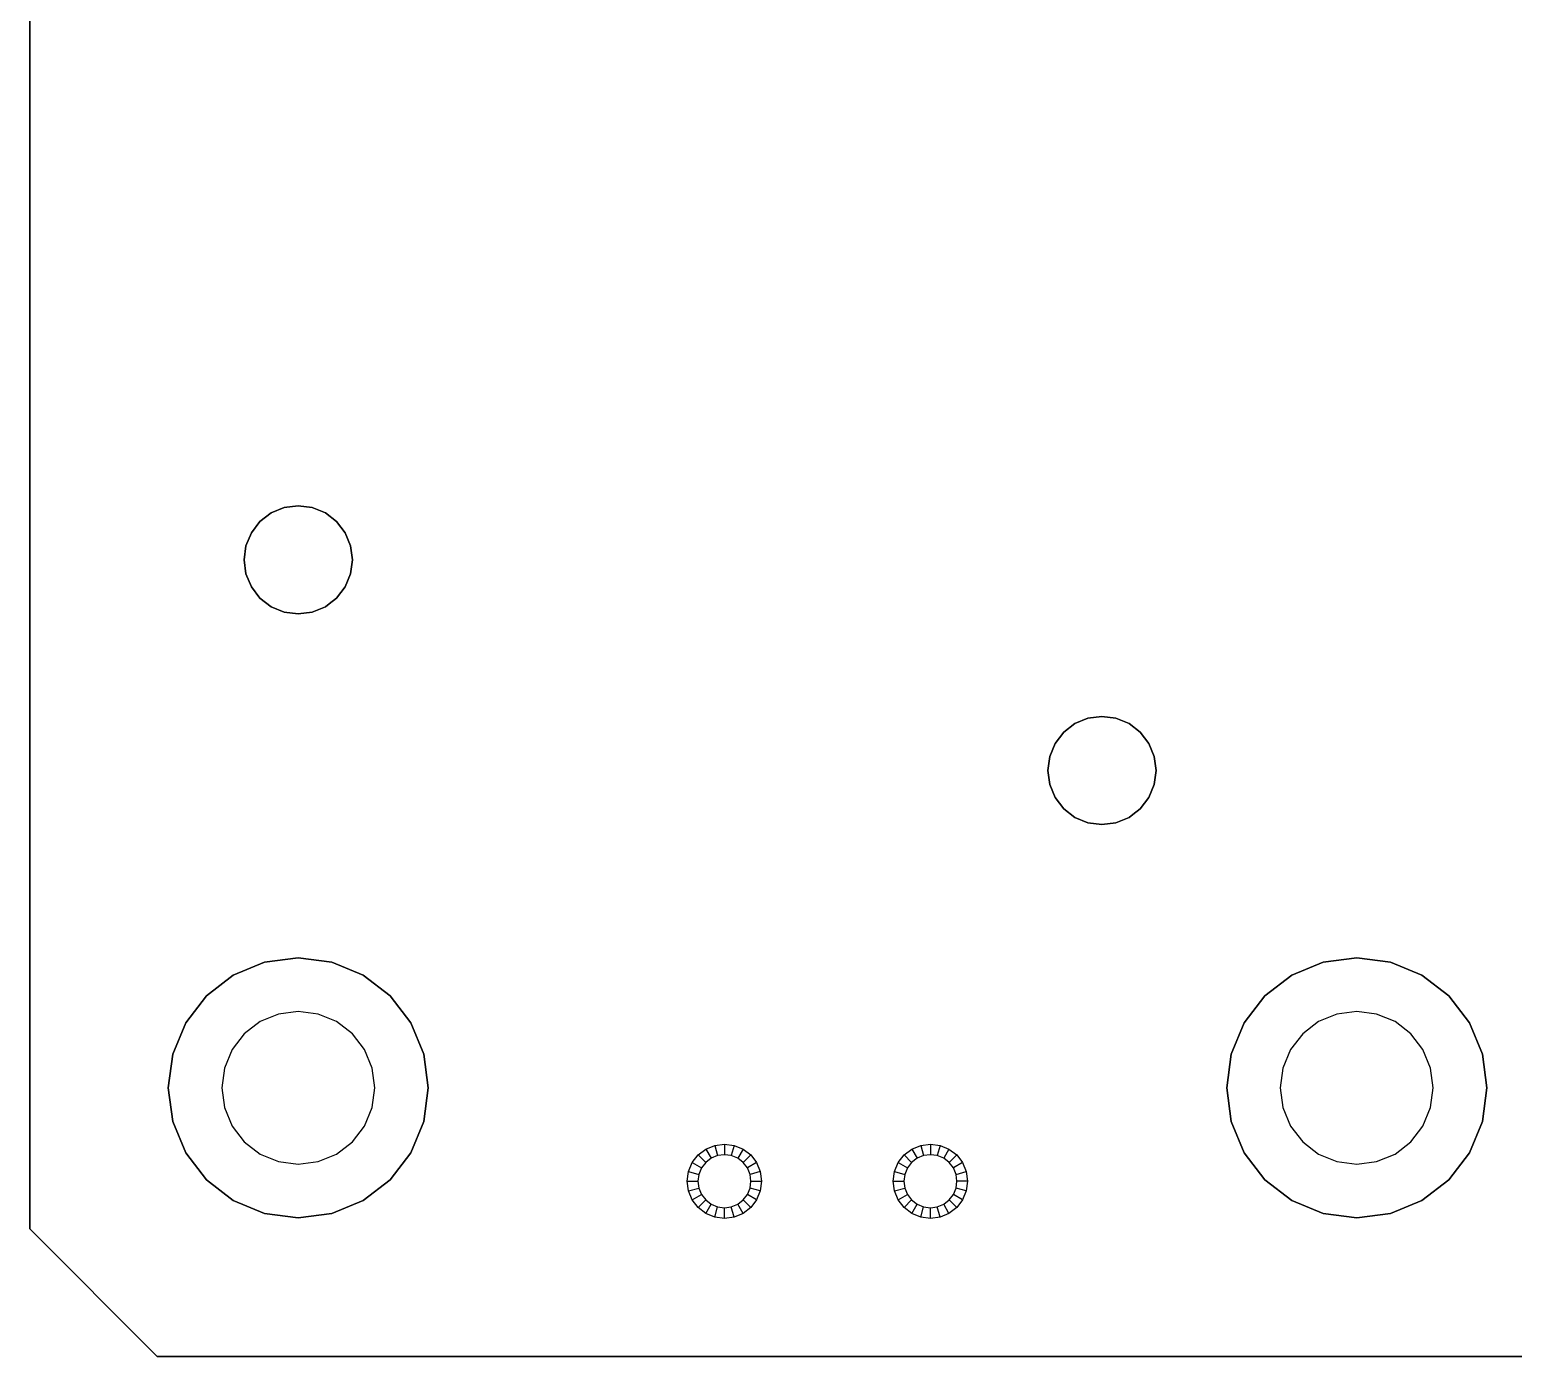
# Model space of a CAD drawing. Header units: metres. Extents: x 0 to 1120, y 0 to 254.
# Drawn here: x 333 to 402.9, y 0 to 62.5 of the extents above; entities that cross this region are included whole.
import ezdxf

# ---------------------------------------------------------------- set-up
doc = ezdxf.new("R2010")
doc.units = ezdxf.units.M

msp = doc.modelspace()

# ---------------------------------------------------------------- linework, layer by layer
at = {"layer": 'Component#14'}
for p, q in [((333, 119, 6), (333, 6, 6)), ((333, 6), (333, 119)), ((344.375, 39.732, 6), (344.99, 39.987, 6)), ((344.99, 39.987), (344.375, 39.732)), ((344.99, 39.987, 6), (345.65, 40.074, 6)), ((345.65, 40.074), (344.99, 39.987)), ((344.99, 39.987, 6), (344.99, 39.987)), ((345.65, 40.074, 6), (346.31, 39.987, 6)), ((346.31, 39.987), (345.65, 40.074)), ((345.65, 40.074, 6), (345.65, 40.074)), ((346.31, 39.987, 6), (346.925, 39.732, 6)), ((346.925, 39.732), (346.31, 39.987)), ((346.31, 39.987, 6), (346.31, 39.987)), ((343.442, 38.799, 6), (343.847, 39.327, 6)), ((343.847, 39.327), (343.442, 38.799)), ((343.847, 39.327, 6), (344.375, 39.732, 6)), ((344.375, 39.732), (343.847, 39.327)), ((343.847, 39.327, 6), (343.847, 39.327)), ((344.375, 39.732, 6), (344.375, 39.732)), ((346.925, 39.732, 6), (347.454, 39.327, 6)), ((347.454, 39.327), (346.925, 39.732)), ((346.925, 39.732, 6), (346.925, 39.732)), ((347.454, 39.327, 6), (347.859, 38.799, 6)), ((347.859, 38.799), (347.454, 39.327)), ((347.454, 39.327, 6), (347.454, 39.327)), ((343.187, 38.184, 6), (343.442, 38.799, 6)), ((343.442, 38.799), (343.187, 38.184)), ((343.442, 38.799, 6), (343.442, 38.799)), ((347.859, 38.799, 6), (348.114, 38.184, 6)), ((348.114, 38.184), (347.859, 38.799)), ((347.859, 38.799), (347.859, 38.799, 6)), ((343.1, 37.524, 6), (343.187, 38.184, 6)), ((343.187, 38.184), (343.1, 37.524)), ((343.187, 38.184, 6), (343.187, 38.184)), ((348.114, 38.184, 6), (348.2, 37.524, 6)), ((348.2, 37.524), (348.114, 38.184)), ((348.114, 38.184, 6), (348.114, 38.184)), ((343.187, 36.864, 6), (343.1, 37.524, 6)), ((343.1, 37.524), (343.187, 36.864)), ((343.1, 37.524, 6), (343.1, 37.524)), ((348.2, 37.524, 6), (348.114, 36.864, 6)), ((348.114, 36.864), (348.2, 37.524)), ((348.2, 37.524, 6), (348.2, 37.524)), ((343.442, 36.249, 6), (343.187, 36.864, 6)), ((343.187, 36.864), (343.442, 36.249)), ((343.187, 36.864, 6), (343.187, 36.864)), ((348.114, 36.864, 6), (347.859, 36.249, 6)), ((347.859, 36.249), (348.114, 36.864)), ((348.114, 36.864, 6), (348.114, 36.864)), ((343.847, 35.72, 6), (343.442, 36.249, 6)), ((343.442, 36.249), (343.847, 35.72)), ((343.442, 36.249, 6), (343.442, 36.249)), ((344.375, 35.315, 6), (343.847, 35.72, 6)), ((343.847, 35.72), (344.375, 35.315)), ((343.847, 35.72, 6), (343.847, 35.72)), ((347.454, 35.72, 6), (347.102, 35.451, 6)), ((347.102, 35.451), (347.454, 35.72)), ((347.859, 36.249, 6), (347.454, 35.72, 6)), ((347.454, 35.72), (347.859, 36.249)), ((347.454, 35.72, 6), (347.454, 35.72)), ((347.859, 36.249, 6), (347.859, 36.249)), ((344.99, 35.06, 6), (344.375, 35.315, 6)), ((344.375, 35.315), (344.99, 35.06)), ((344.375, 35.315, 6), (344.375, 35.315)), ((345.65, 34.974, 6), (344.99, 35.06, 6)), ((344.99, 35.06), (345.65, 34.974)), ((344.99, 35.06, 6), (344.99, 35.06)), ((346.31, 35.06, 6), (345.65, 34.974, 6)), ((345.65, 34.974), (346.31, 35.06)), ((345.65, 34.974, 6), (345.65, 34.974)), ((346.925, 35.315, 6), (346.31, 35.06, 6)), ((346.31, 35.06), (346.925, 35.315)), ((346.31, 35.06, 6), (346.31, 35.06)), ((347.102, 35.451, 6), (346.925, 35.315, 6)), ((346.925, 35.315), (347.102, 35.451)), ((346.925, 35.315, 6), (346.925, 35.315)), ((347.102, 35.451, 6), (347.102, 35.451)), ((382.225, 29.807, 6), (382.84, 30.062, 6)), ((382.84, 30.062), (382.225, 29.807)), ((382.84, 30.062, 6), (383.5, 30.149, 6)), ((383.5, 30.149), (382.84, 30.062)), ((382.84, 30.062, 6), (382.84, 30.062)), ((383.5, 30.149, 6), (384.16, 30.062, 6)), ((384.16, 30.062), (383.5, 30.149)), ((383.5, 30.149, 6), (383.5, 30.149)), ((384.16, 30.062, 6), (384.775, 29.807, 6)), ((384.775, 29.807), (384.16, 30.062)), ((384.16, 30.062, 6), (384.16, 30.062)), ((381.292, 28.874, 6), (381.697, 29.402, 6)), ((381.697, 29.402), (381.292, 28.874)), ((381.697, 29.402, 6), (382.225, 29.807, 6)), ((382.225, 29.807), (381.697, 29.402)), ((381.697, 29.402, 6), (381.697, 29.402)), ((382.225, 29.807, 6), (382.225, 29.807)), ((384.775, 29.807, 6), (385.304, 29.402, 6)), ((385.304, 29.402), (384.775, 29.807)), ((384.775, 29.807, 6), (384.775, 29.807)), ((385.304, 29.402, 6), (385.709, 28.874, 6)), ((385.709, 28.874), (385.304, 29.402)), ((385.304, 29.402, 6), (385.304, 29.402)), ((381.037, 28.259, 6), (381.292, 28.874, 6)), ((381.292, 28.874), (381.037, 28.259)), ((381.292, 28.874, 6), (381.292, 28.874)), ((385.709, 28.874, 6), (385.964, 28.259, 6)), ((385.964, 28.259), (385.709, 28.874)), ((385.709, 28.874, 6), (385.709, 28.874)), ((380.95, 27.599, 6), (381.037, 28.259, 6)), ((381.037, 28.259), (380.95, 27.599)), ((381.037, 28.259, 6), (381.037, 28.259)), ((385.964, 28.259, 6), (386.05, 27.599, 6)), ((386.05, 27.599), (385.964, 28.259)), ((385.964, 28.259, 6), (385.964, 28.259)), ((381.037, 26.939, 6), (380.95, 27.599, 6)), ((380.95, 27.599), (381.037, 26.939)), ((380.95, 27.599, 6), (380.95, 27.599)), ((386.05, 27.599, 6), (385.964, 26.939, 6)), ((385.964, 26.939), (386.05, 27.599)), ((386.05, 27.599, 6), (386.05, 27.599)), ((381.292, 26.324, 6), (381.037, 26.939, 6)), ((381.037, 26.939), (381.292, 26.324)), ((381.037, 26.939, 6), (381.037, 26.939)), ((385.964, 26.939, 6), (385.709, 26.324, 6)), ((385.709, 26.324), (385.964, 26.939)), ((385.964, 26.939, 6), (385.964, 26.939)), ((381.697, 25.795, 6), (381.292, 26.324, 6)), ((381.292, 26.324), (381.697, 25.795)), ((381.292, 26.324, 6), (381.292, 26.324)), ((385.709, 26.324, 6), (385.304, 25.795, 6)), ((385.304, 25.795), (385.709, 26.324)), ((385.709, 26.324, 6), (385.709, 26.324)), ((382.225, 25.39, 6), (381.697, 25.795, 6)), ((381.697, 25.795), (382.225, 25.39)), ((381.697, 25.795, 6), (381.697, 25.795)), ((382.84, 25.135, 6), (382.225, 25.39, 6)), ((382.225, 25.39), (382.84, 25.135)), ((382.225, 25.39, 6), (382.225, 25.39)), ((384.775, 25.39, 6), (384.16, 25.135, 6)), ((384.16, 25.135), (384.775, 25.39)), ((384.952, 25.526, 6), (384.775, 25.39, 6)), ((384.775, 25.39), (384.952, 25.526)), ((384.775, 25.39), (384.775, 25.39, 6)), ((385.304, 25.795, 6), (384.952, 25.526, 6)), ((384.952, 25.526), (385.304, 25.795)), ((384.952, 25.526, 6), (384.952, 25.526)), ((385.304, 25.795, 6), (385.304, 25.795)), ((383.5, 25.049, 6), (382.84, 25.135, 6)), ((382.84, 25.135), (383.5, 25.049)), ((382.84, 25.135, 6), (382.84, 25.135)), ((384.16, 25.135, 6), (383.5, 25.049, 6)), ((383.5, 25.049), (384.16, 25.135)), ((383.5, 25.049, 6), (383.5, 25.049)), ((384.16, 25.135, 6), (384.16, 25.135)), ((342.589, 17.951, 6), (344.065, 18.563, 6)), ((344.065, 18.563, 3.2), (342.589, 17.951, 3.2)), ((344.065, 18.563, 6), (345.65, 18.771, 6)), ((345.65, 18.771, 3.2), (344.065, 18.563, 3.2)), ((344.065, 18.563, 3.2), (344.065, 18.563, 6)), ((345.65, 18.771, 6), (347.235, 18.563, 6)), ((347.235, 18.563, 3.2), (345.65, 18.771, 3.2)), ((345.65, 18.771, 3.2), (345.65, 18.771, 6)), ((347.235, 18.563, 6), (348.711, 17.951, 6)), ((348.711, 17.951, 3.2), (347.235, 18.563, 3.2)), ((347.235, 18.563, 3.2), (347.235, 18.563, 6)), ((392.439, 17.951, 6), (393.915, 18.563, 6)), ((393.915, 18.563, 3.2), (392.439, 17.951, 3.2)), ((393.915, 18.563, 6), (395.5, 18.771, 6)), ((395.5, 18.771, 3.2), (393.915, 18.563, 3.2)), ((393.915, 18.563, 3.2), (393.915, 18.563, 6)), ((395.5, 18.771, 6), (397.085, 18.563, 6)), ((397.085, 18.563, 3.2), (395.5, 18.771, 3.2)), ((395.5, 18.771, 3.2), (395.5, 18.771, 6)), ((397.085, 18.563, 6), (398.561, 17.951, 6)), ((398.561, 17.951, 3.2), (397.085, 18.563, 3.2)), ((397.085, 18.563, 3.2), (397.085, 18.563, 6)), ((341.321, 16.978, 6), (342.589, 17.951, 6)), ((342.589, 17.951, 3.2), (341.321, 16.978, 3.2)), ((342.589, 17.951, 3.2), (342.589, 17.951, 6)), ((348.711, 17.951, 6), (349.979, 16.978, 6)), ((349.979, 16.978, 3.2), (348.711, 17.951, 3.2)), ((348.711, 17.951, 3.2), (348.711, 17.951, 6)), ((391.171, 16.978, 6), (392.439, 17.951, 6)), ((392.439, 17.951, 3.2), (391.171, 16.978, 3.2)), ((392.439, 17.951, 3.2), (392.439, 17.951, 6)), ((398.561, 17.951, 6), (399.829, 16.978, 6)), ((398.561, 17.951, 3.2), (398.561, 17.951, 6)), ((399.829, 16.978, 3.2), (398.561, 17.951, 3.2)), ((340.348, 15.71, 6), (341.321, 16.978, 6)), ((341.321, 16.978, 3.2), (340.348, 15.71, 3.2)), ((341.321, 16.978, 3.2), (341.321, 16.978, 6)), ((349.979, 16.978, 6), (350.952, 15.71, 6)), ((350.952, 15.71, 3.2), (349.979, 16.978, 3.2)), ((349.979, 16.978, 3.2), (349.979, 16.978, 6)), ((390.198, 15.71, 6), (391.171, 16.978, 6)), ((391.171, 16.978, 3.2), (390.198, 15.71, 3.2)), ((391.171, 16.978, 3.2), (391.171, 16.978, 6)), ((399.829, 16.978, 6), (400.802, 15.71, 6)), ((400.802, 15.71, 3.2), (399.829, 16.978, 3.2)), ((399.829, 16.978, 3.2), (399.829, 16.978, 6)), ((344.718, 16.127), (343.85, 15.767)), ((344.718, 16.127, 3.2), (343.85, 15.767, 3.2)), ((345.65, 16.249), (344.718, 16.127)), ((345.65, 16.249, 3.2), (344.718, 16.127, 3.2)), ((344.718, 16.127, 3.2), (344.718, 16.127)), ((346.582, 16.127), (345.65, 16.249)), ((346.582, 16.127, 3.2), (345.65, 16.249, 3.2)), ((345.65, 16.249, 3.2), (345.65, 16.249)), ((347.45, 15.767), (346.582, 16.127)), ((346.582, 16.127, 3.2), (346.582, 16.127)), ((347.45, 15.767, 3.2), (346.582, 16.127, 3.2)), ((394.568, 16.127), (393.7, 15.767)), ((394.568, 16.127, 3.2), (393.7, 15.767, 3.2)), ((395.5, 16.249), (394.568, 16.127)), ((395.5, 16.249, 3.2), (394.568, 16.127, 3.2)), ((394.568, 16.127, 3.2), (394.568, 16.127)), ((396.432, 16.127), (395.5, 16.249)), ((396.432, 16.127, 3.2), (395.5, 16.249, 3.2)), ((395.5, 16.249, 3.2), (395.5, 16.249)), ((397.3, 15.767), (396.432, 16.127)), ((397.3, 15.767, 3.2), (396.432, 16.127, 3.2)), ((396.432, 16.127, 3.2), (396.432, 16.127)), ((339.736, 14.234, 6), (340.348, 15.71, 6)), ((340.348, 15.71, 3.2), (339.736, 14.234, 3.2)), ((340.348, 15.71, 3.2), (340.348, 15.71, 6)), ((343.85, 15.767), (343.104, 15.195)), ((343.85, 15.767, 3.2), (343.104, 15.195, 3.2)), ((343.85, 15.767, 3.2), (343.85, 15.767)), ((348.196, 15.195), (347.45, 15.767)), ((348.196, 15.195, 3.2), (347.45, 15.767, 3.2)), ((347.45, 15.767, 3.2), (347.45, 15.767)), ((350.952, 15.71, 6), (351.564, 14.234, 6)), ((351.564, 14.234, 3.2), (350.952, 15.71, 3.2)), ((350.952, 15.71, 6), (350.952, 15.71, 3.2)), ((389.586, 14.234, 6), (390.198, 15.71, 6)), ((390.198, 15.71, 3.2), (389.586, 14.234, 3.2)), ((390.198, 15.71, 3.2), (390.198, 15.71, 6)), ((393.7, 15.767), (392.954, 15.195)), ((393.7, 15.767, 3.2), (392.954, 15.195, 3.2)), ((393.7, 15.767, 3.2), (393.7, 15.767)), ((398.046, 15.195), (397.3, 15.767)), ((397.3, 15.767, 3.2), (397.3, 15.767)), ((398.046, 15.195, 3.2), (397.3, 15.767, 3.2)), ((400.802, 15.71, 6), (401.414, 14.234, 6)), ((401.414, 14.234, 3.2), (400.802, 15.71, 3.2)), ((400.802, 15.71, 6), (400.802, 15.71, 3.2)), ((343.104, 15.195), (342.532, 14.449)), ((343.104, 15.195, 3.2), (342.532, 14.449, 3.2)), ((343.104, 15.195, 3.2), (343.104, 15.195)), ((348.768, 14.449), (348.196, 15.195)), ((348.768, 14.449, 3.2), (348.196, 15.195, 3.2)), ((348.196, 15.195, 3.2), (348.196, 15.195)), ((392.954, 15.195), (392.382, 14.449)), ((392.954, 15.195, 3.2), (392.382, 14.449, 3.2)), ((392.954, 15.195, 3.2), (392.954, 15.195)), ((398.618, 14.449), (398.046, 15.195)), ((398.046, 15.195, 3.2), (398.046, 15.195)), ((398.618, 14.449, 3.2), (398.046, 15.195, 3.2)), ((339.528, 12.649, 6), (339.736, 14.234, 6)), ((339.736, 14.234, 3.2), (339.528, 12.649, 3.2)), ((339.736, 14.234, 3.2), (339.736, 14.234, 6)), ((342.532, 14.449), (342.172, 13.581)), ((342.532, 14.449, 3.2), (342.172, 13.581, 3.2)), ((342.532, 14.449, 3.2), (342.532, 14.449)), ((349.128, 13.581), (348.768, 14.449)), ((348.768, 14.449, 3.2), (348.768, 14.449)), ((349.128, 13.581, 3.2), (348.768, 14.449, 3.2)), ((351.564, 14.234, 6), (351.772, 12.649, 6)), ((351.564, 14.234, 3.2), (351.564, 14.234, 6)), ((351.772, 12.649, 3.2), (351.564, 14.234, 3.2)), ((389.378, 12.649, 6), (389.586, 14.234, 6)), ((389.586, 14.234, 3.2), (389.378, 12.649, 3.2)), ((389.586, 14.234, 3.2), (389.586, 14.234, 6)), ((392.382, 14.449), (392.022, 13.581)), ((392.382, 14.449, 3.2), (392.022, 13.581, 3.2)), ((392.382, 14.449, 3.2), (392.382, 14.449)), ((398.978, 13.581), (398.618, 14.449)), ((398.978, 13.581, 3.2), (398.618, 14.449, 3.2)), ((398.618, 14.449, 3.2), (398.618, 14.449)), ((401.414, 14.234, 6), (401.622, 12.649, 6)), ((401.622, 12.649, 3.2), (401.414, 14.234, 3.2)), ((401.414, 14.234, 3.2), (401.414, 14.234, 6)), ((342.172, 13.581), (342.049, 12.649)), ((342.172, 13.581, 3.2), (342.049, 12.649, 3.2)), ((342.172, 13.581, 3.2), (342.172, 13.581)), ((349.251, 12.649), (349.128, 13.581)), ((349.128, 13.581, 3.2), (349.128, 13.581)), ((349.251, 12.649, 3.2), (349.128, 13.581, 3.2)), ((392.022, 13.581), (391.899, 12.649)), ((392.022, 13.581, 3.2), (391.899, 12.649, 3.2)), ((392.022, 13.581, 3.2), (392.022, 13.581)), ((399.101, 12.649), (398.978, 13.581)), ((398.978, 13.581, 3.2), (398.978, 13.581)), ((399.101, 12.649, 3.2), (398.978, 13.581, 3.2)), ((339.736, 11.064, 6), (339.528, 12.649, 6)), ((339.528, 12.649, 3.2), (339.736, 11.064, 3.2)), ((339.528, 12.649, 3.2), (339.528, 12.649, 6)), ((342.049, 12.649), (342.172, 11.717)), ((342.049, 12.649, 3.2), (342.049, 12.649)), ((342.049, 12.649, 3.2), (342.172, 11.717, 3.2)), ((349.128, 11.717), (349.251, 12.649)), ((349.128, 11.717, 3.2), (349.251, 12.649, 3.2)), ((349.251, 12.649, 3.2), (349.251, 12.649)), ((351.772, 12.649, 6), (351.564, 11.064, 6)), ((351.564, 11.064, 3.2), (351.772, 12.649, 3.2)), ((351.772, 12.649, 3.2), (351.772, 12.649, 6)), ((389.586, 11.064, 6), (389.378, 12.649, 6)), ((389.378, 12.649, 3.2), (389.586, 11.064, 3.2)), ((389.378, 12.649, 3.2), (389.378, 12.649, 6)), ((391.899, 12.649), (392.022, 11.717)), ((391.899, 12.649, 3.2), (391.899, 12.649)), ((391.899, 12.649, 3.2), (392.022, 11.717, 3.2)), ((398.978, 11.717), (399.101, 12.649)), ((398.978, 11.717, 3.2), (399.101, 12.649, 3.2)), ((399.101, 12.649, 3.2), (399.101, 12.649)), ((401.622, 12.649, 6), (401.414, 11.064, 6)), ((401.414, 11.064, 3.2), (401.622, 12.649, 3.2)), ((401.622, 12.649, 3.2), (401.622, 12.649, 6)), ((342.172, 11.717), (342.532, 10.849)), ((342.172, 11.717, 3.2), (342.532, 10.849, 3.2)), ((342.172, 11.717), (342.172, 11.717, 3.2)), ((348.768, 10.849), (349.128, 11.717)), ((348.768, 10.849, 3.2), (349.128, 11.717, 3.2)), ((349.128, 11.717, 3.2), (349.128, 11.717)), ((392.022, 11.717), (392.382, 10.849)), ((392.022, 11.717, 3.2), (392.382, 10.849, 3.2)), ((392.022, 11.717), (392.022, 11.717, 3.2)), ((398.618, 10.849), (398.978, 11.717)), ((398.618, 10.849, 3.2), (398.978, 11.717, 3.2)), ((398.978, 11.717, 3.2), (398.978, 11.717)), ((340.348, 9.588, 6), (339.736, 11.064, 6)), ((339.736, 11.064, 3.2), (340.348, 9.588, 3.2)), ((339.736, 11.064, 3.2), (339.736, 11.064, 6)), ((342.532, 10.849), (343.104, 10.103)), ((342.532, 10.849, 3.2), (342.532, 10.849)), ((342.532, 10.849, 3.2), (343.104, 10.103, 3.2)), ((348.196, 10.103), (348.768, 10.849)), ((348.196, 10.103, 3.2), (348.768, 10.849, 3.2)), ((348.768, 10.849, 3.2), (348.768, 10.849)), ((351.564, 11.064, 6), (350.952, 9.588, 6)), ((350.952, 9.588, 3.2), (351.564, 11.064, 3.2)), ((351.564, 11.064, 3.2), (351.564, 11.064, 6)), ((390.198, 9.588, 6), (389.586, 11.064, 6)), ((389.586, 11.064, 3.2), (389.586, 11.064, 6)), ((389.586, 11.064, 3.2), (390.198, 9.588, 3.2)), ((392.382, 10.849), (392.954, 10.103)), ((392.382, 10.849, 3.2), (392.954, 10.103, 3.2)), ((392.382, 10.849, 3.2), (392.382, 10.849)), ((398.046, 10.103), (398.618, 10.849)), ((398.046, 10.103, 3.2), (398.618, 10.849, 3.2)), ((398.618, 10.849, 3.2), (398.618, 10.849)), ((401.414, 11.064, 6), (400.802, 9.588, 6)), ((400.802, 9.588, 3.2), (401.414, 11.064, 3.2)), ((401.414, 11.064, 3.2), (401.414, 11.064, 6)), ((343.104, 10.103), (343.85, 9.531)), ((343.104, 10.103, 3.2), (343.85, 9.531, 3.2)), ((343.104, 10.103, 3.2), (343.104, 10.103)), ((347.45, 9.531), (348.196, 10.103)), ((347.45, 9.531, 3.2), (348.196, 10.103, 3.2)), ((348.196, 10.103, 3.2), (348.196, 10.103)), ((364.845, 9.766, 6), (365.267, 9.94, 6)), ((365.267, 9.94, 6), (365.72, 10, 6)), ((365.267, 9.94, 6), (365.396, 9.457, 5.75)), ((365.72, 10, 6), (366.173, 9.94, 6)), ((365.72, 10, 6), (365.72, 9.5, 5.75)), ((366.173, 9.94, 6), (366.044, 9.457, 5.75)), ((366.173, 9.94, 6), (366.595, 9.766, 6)), ((374.545, 9.766, 6), (374.967, 9.94, 6)), ((374.967, 9.94, 6), (375.42, 10, 6)), ((374.967, 9.94, 6), (375.096, 9.457, 5.75)), ((375.42, 10, 6), (375.873, 9.94, 6)), ((375.42, 10, 6), (375.42, 9.5, 5.75)), ((375.873, 9.94, 6), (375.744, 9.457, 5.75)), ((375.873, 9.94, 6), (376.295, 9.766, 6)), ((392.954, 10.103), (393.7, 9.531)), ((392.954, 10.103, 3.2), (392.954, 10.103)), ((392.954, 10.103, 3.2), (393.7, 9.531, 3.2)), ((397.3, 9.531), (398.046, 10.103)), ((397.3, 9.531, 3.2), (398.046, 10.103, 3.2)), ((398.046, 10.103, 3.2), (398.046, 10.103)), ((341.321, 8.32, 6), (340.348, 9.588, 6)), ((340.348, 9.588, 3.2), (341.321, 8.32, 3.2)), ((340.348, 9.588, 3.2), (340.348, 9.588, 6)), ((343.85, 9.531), (344.718, 9.171)), ((343.85, 9.531, 3.2), (344.718, 9.171, 3.2)), ((343.85, 9.531, 3.2), (343.85, 9.531)), ((344.718, 9.171), (345.65, 9.049)), ((344.718, 9.171, 3.2), (344.718, 9.171)), ((344.718, 9.171, 3.2), (345.65, 9.049, 3.2)), ((345.65, 9.049), (346.582, 9.171)), ((345.65, 9.049, 3.2), (346.582, 9.171, 3.2)), ((346.582, 9.171), (347.45, 9.531)), ((346.582, 9.171, 3.2), (347.45, 9.531, 3.2)), ((346.582, 9.171, 3.2), (346.582, 9.171)), ((347.45, 9.531, 3.2), (347.45, 9.531)), ((350.952, 9.588, 6), (349.979, 8.32, 6)), ((349.979, 8.32, 3.2), (350.952, 9.588, 3.2)), ((350.952, 9.588, 3.2), (350.952, 9.588, 6)), ((364.03, 8.703, 6), (364.204, 9.125, 6)), ((364.204, 9.125, 6), (364.483, 9.487, 6)), ((364.204, 9.125, 6), (364.637, 8.875, 5.75)), ((364.483, 9.487, 6), (364.845, 9.766, 6)), ((364.483, 9.487, 6), (364.836, 9.134, 5.75)), ((364.836, 9.134), (364.637, 8.875)), ((364.836, 9.134, 5.75), (364.637, 8.875, 5.75)), ((365.095, 9.333), (364.836, 9.134)), ((365.095, 9.333, 5.75), (364.836, 9.134, 5.75)), ((364.836, 9.134, 5.75), (364.836, 9.134)), ((364.845, 9.766, 6), (365.095, 9.333, 5.75)), ((365.396, 9.457), (365.095, 9.333)), ((365.396, 9.457, 5.75), (365.095, 9.333, 5.75)), ((365.095, 9.333), (365.095, 9.333, 5.75)), ((365.72, 9.5), (365.396, 9.457)), ((365.72, 9.5, 5.75), (365.396, 9.457, 5.75)), ((365.396, 9.457, 5.75), (365.396, 9.457)), ((366.044, 9.457), (365.72, 9.5)), ((366.044, 9.457, 5.75), (365.72, 9.5, 5.75)), ((365.72, 9.5), (365.72, 9.5, 5.75)), ((366.345, 9.333), (366.044, 9.457)), ((366.345, 9.333, 5.75), (366.044, 9.457, 5.75)), ((366.044, 9.457, 5.75), (366.044, 9.457)), ((366.595, 9.766, 6), (366.345, 9.333, 5.75)), ((366.604, 9.134), (366.345, 9.333)), ((366.345, 9.333), (366.345, 9.333, 5.75)), ((366.604, 9.134, 5.75), (366.345, 9.333, 5.75)), ((366.595, 9.766, 6), (366.957, 9.487, 6)), ((366.957, 9.487, 6), (366.604, 9.134, 5.75)), ((366.803, 8.875), (366.604, 9.134)), ((366.604, 9.134, 5.75), (366.604, 9.134)), ((366.803, 8.875, 5.75), (366.604, 9.134, 5.75)), ((367.236, 9.125, 6), (366.803, 8.875, 5.75)), ((366.957, 9.487, 6), (367.236, 9.125, 6)), ((367.236, 9.125, 6), (367.41, 8.703, 6)), ((373.73, 8.703, 6), (373.904, 9.125, 6)), ((373.904, 9.125, 6), (374.183, 9.487, 6)), ((373.904, 9.125, 6), (374.337, 8.875, 5.75)), ((374.183, 9.487, 6), (374.545, 9.766, 6)), ((374.183, 9.487, 6), (374.536, 9.134, 5.75)), ((374.536, 9.134), (374.337, 8.875)), ((374.536, 9.134, 5.75), (374.337, 8.875, 5.75)), ((374.795, 9.333), (374.536, 9.134)), ((374.795, 9.333, 5.75), (374.536, 9.134, 5.75)), ((374.536, 9.134), (374.536, 9.134, 5.75)), ((374.545, 9.766, 6), (374.795, 9.333, 5.75)), ((375.096, 9.457), (374.795, 9.333)), ((375.096, 9.457, 5.75), (374.795, 9.333, 5.75)), ((374.795, 9.333, 5.75), (374.795, 9.333)), ((375.42, 9.5), (375.096, 9.457)), ((375.42, 9.5, 5.75), (375.096, 9.457, 5.75)), ((375.096, 9.457), (375.096, 9.457, 5.75)), ((375.744, 9.457), (375.42, 9.5)), ((375.42, 9.5), (375.42, 9.5, 5.75)), ((375.744, 9.457, 5.75), (375.42, 9.5, 5.75)), ((376.045, 9.333), (375.744, 9.457)), ((375.744, 9.457, 5.75), (375.744, 9.457)), ((376.045, 9.333, 5.75), (375.744, 9.457, 5.75)), ((376.295, 9.766, 6), (376.045, 9.333, 5.75)), ((376.304, 9.134), (376.045, 9.333)), ((376.045, 9.333, 5.75), (376.045, 9.333)), ((376.304, 9.134, 5.75), (376.045, 9.333, 5.75)), ((376.295, 9.766, 6), (376.657, 9.487, 6)), ((376.657, 9.487, 6), (376.304, 9.134, 5.75)), ((376.503, 8.875), (376.304, 9.134)), ((376.503, 8.875, 5.75), (376.304, 9.134, 5.75)), ((376.304, 9.134, 5.75), (376.304, 9.134)), ((376.936, 9.125, 6), (376.503, 8.875, 5.75)), ((376.657, 9.487, 6), (376.936, 9.125, 6)), ((376.936, 9.125, 6), (377.11, 8.703, 6)), ((391.171, 8.32, 6), (390.198, 9.588, 6)), ((390.198, 9.588, 3.2), (391.171, 8.32, 3.2)), ((390.198, 9.588, 3.2), (390.198, 9.588, 6)), ((393.7, 9.531), (394.568, 9.171)), ((393.7, 9.531, 3.2), (393.7, 9.531)), ((393.7, 9.531, 3.2), (394.568, 9.171, 3.2)), ((394.568, 9.171), (395.5, 9.049)), ((394.568, 9.171, 3.2), (394.568, 9.171)), ((394.568, 9.171, 3.2), (395.5, 9.049, 3.2)), ((395.5, 9.049), (396.432, 9.171)), ((395.5, 9.049, 3.2), (396.432, 9.171, 3.2)), ((396.432, 9.171), (397.3, 9.531)), ((396.432, 9.171, 3.2), (397.3, 9.531, 3.2)), ((396.432, 9.171, 3.2), (396.432, 9.171)), ((397.3, 9.531, 3.2), (397.3, 9.531)), ((400.802, 9.588, 6), (399.829, 8.32, 6)), ((399.829, 8.32, 3.2), (400.802, 9.588, 3.2)), ((400.802, 9.588, 3.2), (400.802, 9.588, 6)), ((345.65, 9.049, 3.2), (345.65, 9.049)), ((363.97, 8.25, 6), (364.03, 8.703, 6)), ((364.03, 8.703, 6), (364.513, 8.574, 5.75)), ((364.513, 8.574), (364.47, 8.25)), ((364.513, 8.574, 5.75), (364.47, 8.25, 5.75)), ((364.637, 8.875), (364.513, 8.574)), ((364.637, 8.875, 5.75), (364.513, 8.574, 5.75)), ((364.513, 8.574), (364.513, 8.574, 5.75)), ((364.637, 8.875, 5.75), (364.637, 8.875)), ((366.927, 8.574), (366.803, 8.875)), ((366.927, 8.574, 5.75), (366.803, 8.875, 5.75)), ((366.803, 8.875, 5.75), (366.803, 8.875)), ((367.41, 8.703, 6), (366.927, 8.574, 5.75)), ((366.97, 8.25), (366.927, 8.574)), ((366.97, 8.25, 5.75), (366.927, 8.574, 5.75)), ((366.927, 8.574), (366.927, 8.574, 5.75)), ((367.41, 8.703, 6), (367.47, 8.25, 6)), ((373.67, 8.25, 6), (373.73, 8.703, 6)), ((373.73, 8.703, 6), (374.213, 8.574, 5.75)), ((374.213, 8.574), (374.17, 8.25)), ((374.213, 8.574, 5.75), (374.17, 8.25, 5.75)), ((374.337, 8.875), (374.213, 8.574)), ((374.337, 8.875, 5.75), (374.213, 8.574, 5.75)), ((374.213, 8.574, 5.75), (374.213, 8.574)), ((374.337, 8.875, 5.75), (374.337, 8.875)), ((376.627, 8.574), (376.503, 8.875)), ((376.503, 8.875), (376.503, 8.875, 5.75)), ((376.627, 8.574, 5.75), (376.503, 8.875, 5.75)), ((376.627, 8.574, 5.75), (377.11, 8.703, 6)), ((376.67, 8.25), (376.627, 8.574)), ((376.627, 8.574, 5.75), (376.627, 8.574)), ((376.67, 8.25, 5.75), (376.627, 8.574, 5.75)), ((377.11, 8.703, 6), (377.17, 8.25, 6)), ((395.5, 9.049, 3.2), (395.5, 9.049)), ((342.589, 7.347, 6), (341.321, 8.32, 6)), ((341.321, 8.32, 3.2), (342.589, 7.347, 3.2)), ((341.321, 8.32, 3.2), (341.321, 8.32, 6)), ((349.979, 8.32, 6), (348.711, 7.347, 6)), ((348.711, 7.347, 3.2), (349.979, 8.32, 3.2)), ((349.979, 8.32, 3.2), (349.979, 8.32, 6)), ((364.03, 7.797, 6), (363.97, 8.25, 6)), ((363.97, 8.25, 6), (364.47, 8.25, 5.75)), ((364.03, 7.797, 6), (364.513, 7.926, 5.75)), ((364.204, 7.375, 6), (364.03, 7.797, 6)), ((364.47, 8.25), (364.513, 7.926)), ((364.47, 8.25, 5.75), (364.513, 7.926, 5.75)), ((364.47, 8.25), (364.47, 8.25, 5.75)), ((364.513, 7.926), (364.637, 7.625)), ((364.513, 7.926, 5.75), (364.637, 7.625, 5.75)), ((364.513, 7.926, 5.75), (364.513, 7.926)), ((366.803, 7.625), (366.927, 7.926)), ((366.803, 7.625, 5.75), (366.927, 7.926, 5.75)), ((366.927, 7.926), (366.97, 8.25)), ((366.927, 7.926, 5.75), (366.97, 8.25, 5.75)), ((366.927, 7.926, 5.75), (366.927, 7.926)), ((367.41, 7.797, 6), (366.927, 7.926, 5.75)), ((366.97, 8.25), (366.97, 8.25, 5.75)), ((366.97, 8.25, 5.75), (367.47, 8.25, 6)), ((367.41, 7.797, 6), (367.236, 7.375, 6)), ((367.47, 8.25, 6), (367.41, 7.797, 6)), ((373.73, 7.797, 6), (373.67, 8.25, 6)), ((373.67, 8.25, 6), (374.17, 8.25, 5.75)), ((373.73, 7.797, 6), (374.213, 7.926, 5.75)), ((373.904, 7.375, 6), (373.73, 7.797, 6)), ((374.17, 8.25), (374.213, 7.926)), ((374.17, 8.25, 5.75), (374.17, 8.25)), ((374.17, 8.25, 5.75), (374.213, 7.926, 5.75)), ((374.213, 7.926), (374.337, 7.625)), ((374.213, 7.926, 5.75), (374.337, 7.625, 5.75)), ((374.213, 7.926), (374.213, 7.926, 5.75)), ((376.503, 7.625), (376.627, 7.926)), ((376.503, 7.625, 5.75), (376.627, 7.926, 5.75)), ((376.627, 7.926), (376.67, 8.25)), ((376.627, 7.926, 5.75), (376.67, 8.25, 5.75)), ((376.627, 7.926, 5.75), (376.627, 7.926)), ((377.11, 7.797, 6), (376.627, 7.926, 5.75)), ((376.67, 8.25), (376.67, 8.25, 5.75)), ((377.17, 8.25, 6), (376.67, 8.25, 5.75)), ((377.11, 7.797, 6), (376.936, 7.375, 6)), ((377.17, 8.25, 6), (377.11, 7.797, 6)), ((392.439, 7.347, 6), (391.171, 8.32, 6)), ((391.171, 8.32, 3.2), (392.439, 7.347, 3.2)), ((391.171, 8.32, 3.2), (391.171, 8.32, 6)), ((399.829, 8.32, 6), (398.561, 7.347, 6)), ((398.561, 7.347, 3.2), (399.829, 8.32, 3.2)), ((399.829, 8.32, 3.2), (399.829, 8.32, 6)), ((344.065, 6.735, 6), (342.589, 7.347, 6)), ((342.589, 7.347, 3.2), (344.065, 6.735, 3.2)), ((342.589, 7.347, 3.2), (342.589, 7.347, 6)), ((348.711, 7.347, 6), (347.235, 6.735, 6)), ((347.235, 6.735, 3.2), (348.711, 7.347, 3.2)), ((348.711, 7.347, 3.2), (348.711, 7.347, 6)), ((364.204, 7.375, 6), (364.637, 7.625, 5.75)), ((364.483, 7.013, 6), (364.204, 7.375, 6)), ((364.483, 7.013, 6), (364.836, 7.366, 5.75)), ((364.845, 6.734, 6), (364.483, 7.013, 6)), ((364.637, 7.625), (364.836, 7.366)), ((364.637, 7.625, 5.75), (364.836, 7.366, 5.75)), ((364.637, 7.625, 5.75), (364.637, 7.625)), ((364.836, 7.366), (365.095, 7.167)), ((364.836, 7.366), (364.836, 7.366, 5.75)), ((364.836, 7.366, 5.75), (365.095, 7.167, 5.75)), ((364.845, 6.734, 6), (365.095, 7.167, 5.75)), ((365.095, 7.167), (365.396, 7.043)), ((365.095, 7.167, 5.75), (365.095, 7.167)), ((365.095, 7.167, 5.75), (365.396, 7.043, 5.75)), ((365.267, 6.56, 6), (365.396, 7.043, 5.75)), ((365.396, 7.043), (365.72, 7)), ((365.396, 7.043), (365.396, 7.043, 5.75)), ((365.396, 7.043, 5.75), (365.72, 7, 5.75)), ((365.72, 7), (366.044, 7.043)), ((365.72, 7, 5.75), (366.044, 7.043, 5.75)), ((365.72, 7, 5.75), (365.72, 7)), ((365.72, 6.5, 6), (365.72, 7, 5.75)), ((366.044, 7.043), (366.345, 7.167)), ((366.044, 7.043, 5.75), (366.345, 7.167, 5.75)), ((366.044, 7.043), (366.044, 7.043, 5.75)), ((366.173, 6.56, 6), (366.044, 7.043, 5.75)), ((366.345, 7.167), (366.604, 7.366)), ((366.345, 7.167, 5.75), (366.604, 7.366, 5.75)), ((366.345, 7.167), (366.345, 7.167, 5.75)), ((366.595, 6.734, 6), (366.345, 7.167, 5.75)), ((366.957, 7.013, 6), (366.595, 6.734, 6)), ((366.604, 7.366), (366.803, 7.625)), ((366.604, 7.366, 5.75), (366.803, 7.625, 5.75)), ((366.604, 7.366, 5.75), (366.604, 7.366)), ((366.957, 7.013, 6), (366.604, 7.366, 5.75)), ((366.803, 7.625), (366.803, 7.625, 5.75)), ((367.236, 7.375, 6), (366.803, 7.625, 5.75)), ((367.236, 7.375, 6), (366.957, 7.013, 6)), ((373.904, 7.375, 6), (374.337, 7.625, 5.75)), ((374.183, 7.013, 6), (373.904, 7.375, 6)), ((374.183, 7.013, 6), (374.536, 7.366, 5.75)), ((374.545, 6.734, 6), (374.183, 7.013, 6)), ((374.337, 7.625), (374.536, 7.366)), ((374.337, 7.625), (374.337, 7.625, 5.75)), ((374.337, 7.625, 5.75), (374.536, 7.366, 5.75)), ((374.536, 7.366), (374.795, 7.167)), ((374.536, 7.366, 5.75), (374.536, 7.366)), ((374.536, 7.366, 5.75), (374.795, 7.167, 5.75)), ((374.545, 6.734, 6), (374.795, 7.167, 5.75)), ((374.795, 7.167), (375.096, 7.043)), ((374.795, 7.167, 5.75), (375.096, 7.043, 5.75)), ((374.795, 7.167), (374.795, 7.167, 5.75)), ((374.967, 6.56, 6), (375.096, 7.043, 5.75)), ((375.096, 7.043), (375.42, 7)), ((375.096, 7.043, 5.75), (375.42, 7, 5.75)), ((375.096, 7.043, 5.75), (375.096, 7.043)), ((375.42, 7), (375.744, 7.043)), ((375.42, 7, 5.75), (375.744, 7.043, 5.75)), ((375.42, 7, 5.75), (375.42, 7)), ((375.42, 6.5, 6), (375.42, 7, 5.75)), ((375.744, 7.043), (376.045, 7.167)), ((375.744, 7.043, 5.75), (376.045, 7.167, 5.75)), ((375.744, 7.043, 5.75), (375.744, 7.043)), ((375.873, 6.56, 6), (375.744, 7.043, 5.75)), ((376.045, 7.167), (376.304, 7.366)), ((376.045, 7.167, 5.75), (376.304, 7.366, 5.75)), ((376.045, 7.167), (376.045, 7.167, 5.75)), ((376.295, 6.734, 6), (376.045, 7.167, 5.75)), ((376.657, 7.013, 6), (376.295, 6.734, 6)), ((376.304, 7.366), (376.503, 7.625)), ((376.304, 7.366, 5.75), (376.503, 7.625, 5.75)), ((376.304, 7.366, 5.75), (376.304, 7.366)), ((376.657, 7.013, 6), (376.304, 7.366, 5.75)), ((376.503, 7.625), (376.503, 7.625, 5.75)), ((376.936, 7.375, 6), (376.503, 7.625, 5.75)), ((376.936, 7.375, 6), (376.657, 7.013, 6)), ((393.915, 6.735, 6), (392.439, 7.347, 6)), ((392.439, 7.347, 3.2), (393.915, 6.735, 3.2)), ((392.439, 7.347, 3.2), (392.439, 7.347, 6)), ((398.561, 7.347, 6), (397.085, 6.735, 6)), ((397.085, 6.735, 3.2), (398.561, 7.347, 3.2)), ((398.561, 7.347, 3.2), (398.561, 7.347, 6)), ((345.65, 6.527, 6), (344.065, 6.735, 6)), ((344.065, 6.735, 3.2), (344.065, 6.735, 6)), ((344.065, 6.735, 3.2), (345.65, 6.527, 3.2)), ((347.235, 6.735, 6), (345.65, 6.527, 6)), ((345.65, 6.527, 3.2), (347.235, 6.735, 3.2)), ((345.65, 6.527, 3.2), (345.65, 6.527, 6)), ((347.235, 6.735, 3.2), (347.235, 6.735, 6)), ((365.267, 6.56, 6), (364.845, 6.734, 6)), ((365.72, 6.5, 6), (365.267, 6.56, 6)), ((366.173, 6.56, 6), (365.72, 6.5, 6)), ((366.595, 6.734, 6), (366.173, 6.56, 6)), ((374.967, 6.56, 6), (374.545, 6.734, 6)), ((375.42, 6.5, 6), (374.967, 6.56, 6)), ((375.873, 6.56, 6), (375.42, 6.5, 6)), ((376.295, 6.734, 6), (375.873, 6.56, 6)), ((395.5, 6.527, 6), (393.915, 6.735, 6)), ((393.915, 6.735, 3.2), (395.5, 6.527, 3.2)), ((393.915, 6.735, 3.2), (393.915, 6.735, 6)), ((397.085, 6.735, 6), (395.5, 6.527, 6)), ((395.5, 6.527, 3.2), (397.085, 6.735, 3.2)), ((395.5, 6.527, 3.2), (395.5, 6.527, 6)), ((397.085, 6.735, 3.2), (397.085, 6.735, 6)), ((333, 6, 6), (339, 0, 6)), ((339, 0), (333, 6)), ((333, 6, 6), (333, 6)), ((339, 0, 6), (452, 0, 6)), ((452, 0), (339, 0)), ((339, 0, 6), (339, 0))]:
    msp.add_line(p, q, dxfattribs=at)

doc.saveas('drawing.dxf')
